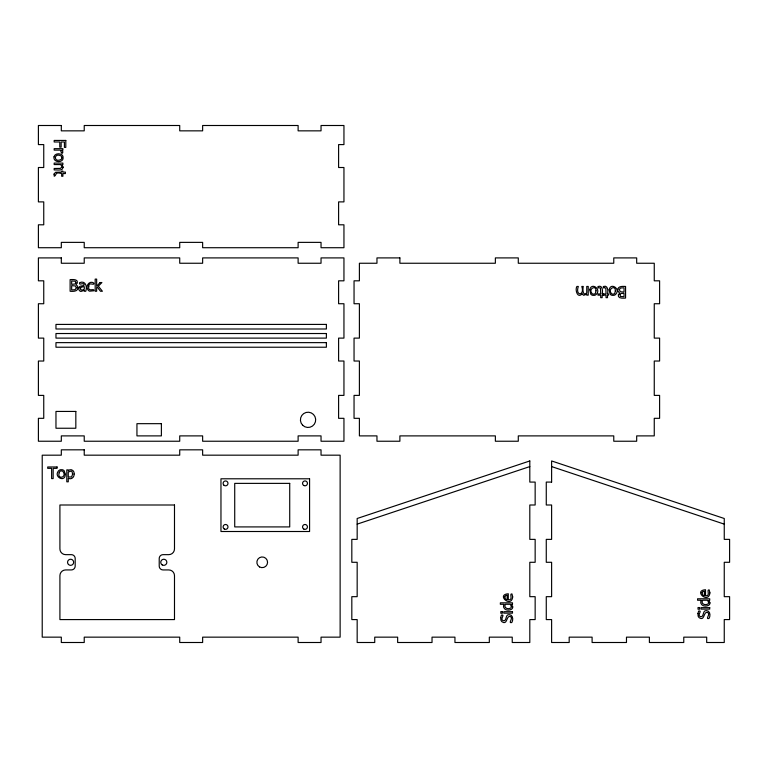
<?xml version="1.0" encoding="UTF-8"?>
<svg xmlns="http://www.w3.org/2000/svg" width="768" height="768" viewBox="0 0 768 768"><rect width="100%" height="100%" fill="white"/><g stroke="black" fill="none" stroke-linecap="round" stroke-linejoin="round"><path stroke-width="1.15" d="M357.168 524.131L529.805 466.589M551.616 466.589L724.253 524.131M61.382 152.41C61.958 155.251 64.214 151.181 61.594 150.125L62.89 150.125L62.89 148.656L54.173 148.656L54.173 150.125L60.365 150.125L61.382 152.41M500.717 617.606L500.909 620.112A3.706 3.706 0 0 0 502.128 621.85C507.59 625.411 506.064 615.59 510.221 616.416C514.013 617.971 507.398 623.626 511.805 622.55C513.427 619.92 513.11 614.755 509.194 614.64C504.902 614.179 507.245 621.706 503.088 620.688C499.536 619.258 505.632 614.045 501.418 615.101L500.717 617.606M697.939 613.565L698.131 616.07A3.706 3.706 0 0 0 699.35 617.808C704.813 621.37 703.286 611.549 707.443 612.374C711.235 613.93 704.621 619.584 709.027 618.509C710.65 615.878 710.333 610.714 706.416 610.608C702.125 610.138 704.467 617.664 700.31 616.646C696.758 615.216 702.854 610.013 698.64 611.059L697.939 613.565M88.771 286.166C87.341 292.934 94.704 287.578 93.85 290.765L89.626 291.178A3.37 3.37 0 0 1 87.859 289.699C85.277 285.792 89.587 280.214 93.85 283.008C94.858 286.358 88.502 281.27 88.771 286.166M74.112 474.01C74.544 477.13 71.146 480.163 68.266 478.157L68.266 481.814L66.797 481.814L66.797 469.882L68.266 469.882L68.266 470.794C70.675 468.058 74.755 470.659 74.112 474.01M65.29 474.24C65.395 482.957 53.098 476.957 58.57 470.842A3.475 3.475 0 0 1 60.566 469.709L62.237 469.709A3.437 3.437 0 0 1 64.224 470.842L65.29 474.24M589.795 289.766L590.794 294.202A3.437 3.437 0 0 0 592.781 295.334L594.451 295.334A3.475 3.475 0 0 0 596.448 294.192C601.469 288.931 591.216 282.029 589.795 289.766M609.168 289.766L610.166 294.202A3.437 3.437 0 0 0 612.154 295.334L613.824 295.334A3.475 3.475 0 0 0 615.821 294.192C620.842 288.931 610.589 282.029 609.168 289.766M512.698 596.909C511.344 608.496 495.648 594.614 508.291 593.77L508.291 599.808C513.802 600.624 508.829 593.107 511.968 593.933L512.698 596.909M709.92 592.867C708.566 604.454 692.87 590.573 705.514 589.728L705.514 595.766C710.995 596.563 706.07 589.19 709.19 589.891L709.92 592.867M54.048 174.077L54.25 176.266C56.918 175.354 54.346 171.389 61.67 173.568L61.67 176.266L62.89 176.266L62.89 173.568L65.395 173.568L65.395 172.099L62.89 172.099L62.89 171.11L61.67 171.11L61.67 172.099L55.565 172.272L54.048 174.077M504.787 596.803L505.44 599.088L507.168 599.808L507.168 595.19L505.421 595.699L504.787 596.803M702.01 592.762L702.662 595.046L704.39 595.766L704.39 591.158L702.643 591.658L702.01 592.762M63.13 167.203C62.851 171.494 56.659 169.546 54.173 169.949L54.173 168.48L60.259 168.422L61.699 167.318A2.506 2.506 0 0 0 61.44 165.696L60.682 164.563L54.173 164.563L54.173 163.094L62.89 163.094L62.89 164.563L61.92 164.563L63.13 167.203M54.01 156.835C52.992 161.222 59.088 162.96 61.93 160.522A3.437 3.437 0 0 0 63.053 158.534L63.053 156.864A3.475 3.475 0 0 0 61.92 154.867C59.539 152.986 54.749 153.456 54.01 156.835M76.387 287.75L75.072 289.699L71.664 289.939L71.664 285.648L75.446 285.946L76.387 287.75M619.354 289.392L620.246 291.754L624.029 292.061L624.029 287.77L620.621 288.01L619.354 289.392M61.872 157.699L61.814 158.237A1.978 1.978 0 0 1 61.046 159.456C53.52 163.363 53.558 152.035 61.046 155.933A1.987 1.987 0 0 1 61.814 157.162L61.872 157.699M78 287.693C77.962 291.658 72.874 291.533 70.118 291.254L70.118 279.638C72.547 279.475 78.25 278.918 77.347 283.037C74.371 285.168 77.952 285.034 78 287.693M511.344 606.547L511.296 607.056A1.603 1.603 0 0 1 510.528 608.131C507.888 609.85 503.203 607.68 505.354 604.291L510.374 604.291L511.344 606.547M617.779 289.2C616.762 292.253 621.686 292.483 618.346 294.672C617.443 298.781 623.146 298.234 625.574 298.07L625.574 286.445C622.982 286.406 618.634 285.821 617.779 289.2M708.566 602.506L708.518 603.014A1.603 1.603 0 0 1 707.75 604.09C705.11 605.808 700.426 603.638 702.576 600.25L707.597 600.25L708.566 602.506M59.165 472.762C56.832 479.933 67.267 477.658 63.158 471.725A1.978 1.978 0 0 0 61.939 470.947L60.864 470.947A1.987 1.987 0 0 0 59.635 471.725L59.165 472.762M596.006 290.803L595.382 293.318A1.987 1.987 0 0 1 594.154 294.086L593.078 294.086A1.978 1.978 0 0 1 591.859 293.318C588.067 288.874 596.285 284.515 596.006 290.803M615.379 290.803L614.755 293.318A1.987 1.987 0 0 1 613.526 294.086L612.451 294.086A1.978 1.978 0 0 1 611.232 293.318C607.44 288.874 615.658 284.515 615.379 290.803M512.736 606.893L512.669 607.574A2.794 2.794 0 0 1 511.574 609.235C509.069 610.848 504.547 610.435 503.616 607.171A3.955 3.955 0 0 1 504.134 604.291L500.352 604.291L500.352 602.822L512.496 602.822L512.496 604.291L511.613 604.291L512.736 606.893M709.958 602.851L709.891 603.533A2.794 2.794 0 0 1 708.797 605.194C706.291 606.806 701.77 606.403 700.838 603.13A3.955 3.955 0 0 1 701.357 600.25L697.574 600.25L697.574 598.781L709.718 598.781L709.718 600.25L708.835 600.25L709.958 602.851M72.595 474.173L71.616 476.976L68.266 476.966L68.266 472.022L71.069 471.082A1.565 1.565 0 0 1 72.115 471.859L72.595 474.173M78.902 287.885L78.806 288.73A2.976 2.976 0 0 0 79.267 290.323L79.584 290.726A2.64 2.64 0 0 0 80.928 291.446L84.288 290.323L84.288 291.254L85.747 291.254C87.562 286.57 85.334 280.08 79.517 282.73C78.538 286.157 83.664 281.76 84.25 284.774C84.038 286.675 79.21 284.918 78.902 287.885M80.419 288.038L80.746 289.766L82.637 290.074L84.288 289.114L84.288 286.694L81.677 287.05L80.419 288.038M75.84 282.48L75.197 283.978L71.664 284.352L71.664 280.954L75.254 281.261L75.84 282.48M619.997 294.317L620.438 296.448L624.029 296.746L624.029 293.347L621.206 293.424L619.997 294.317M100.099 282.538L96.653 286.224L96.653 279.11L95.184 279.11L95.184 291.254L96.653 291.254L96.653 287.606L97.229 287.05L100.483 291.254L102.413 291.254L98.342 286.186L101.923 282.538L100.099 282.538M582.086 293.904C577.565 298.934 574.829 289.834 576.864 286.445L578.323 286.445C574.886 296.39 585.034 296.035 581.808 286.445L583.277 286.445C582.634 288.691 582.557 296.832 586.752 292.954L586.752 286.445L588.221 286.445L588.221 295.162L586.752 295.162L586.752 294.192L583.642 295.315L582.086 293.904M598.56 287.664L597.984 287.846L597.984 286.522C602.602 284.669 602.986 291.053 602.16 293.942L603.149 293.942L603.149 295.162L602.16 295.162L602.16 297.667L600.691 297.667L600.691 295.162L597.984 295.162L597.984 293.942L600.691 293.942L600.49 288.106L598.56 287.664M603.907 287.664L603.418 287.846L603.331 286.522C607.939 284.669 608.333 291.053 607.498 293.942L608.496 293.942L608.496 295.162L607.498 295.162L607.498 297.667L606.038 297.667L606.038 295.162L603.331 295.162L603.331 293.942L606.038 293.942L605.827 288.106L603.907 287.664M529.805 460.954L357.168 518.496L357.168 539.376L351.821 539.376L351.821 562.291L357.168 562.291L357.168 596.669L351.821 596.669L351.821 619.584L357.168 619.584L357.168 642.499L374.736 642.499L374.736 637.152L397.651 637.152L397.651 642.499L432.029 642.499L432.029 637.152L454.944 637.152L454.944 642.499L489.322 642.499L489.322 637.152L512.237 637.152L512.237 642.499L529.805 642.499L529.805 619.584L535.152 619.584L535.152 596.669L529.805 596.669L529.805 562.291L535.152 562.291L535.152 539.376L529.805 539.376L529.805 504.998L535.152 504.998L535.152 482.083L529.805 482.083L529.805 460.954M61.315 125.501L38.4 125.501L38.4 144.595L43.747 144.595L43.747 167.51L38.4 167.51L38.4 201.888L43.747 201.888L43.747 224.803L38.4 224.803L38.4 247.718L61.315 247.718L61.315 242.371L84.23 242.371L84.23 247.718L179.722 247.718L179.722 242.371L202.637 242.371L202.637 247.718L298.118 247.718L298.118 242.371L321.034 242.371L321.034 247.718L343.949 247.718L343.949 224.803L338.602 224.803L338.602 201.888L343.949 201.888L343.949 167.51L338.602 167.51L338.602 144.595L343.949 144.595L343.949 125.501L321.034 125.501L321.034 130.848L298.118 130.848L298.118 125.501L202.637 125.501L202.637 130.848L179.722 130.848L179.722 125.501L84.23 125.501L84.23 130.848L61.315 130.848L61.315 125.501M65.798 140.438L54.173 140.438L54.173 141.984L59.77 141.984L59.77 147.168L61.142 147.168L61.142 141.984L64.416 141.984L64.416 147.389L65.798 147.389L65.798 140.438M61.315 257.904L38.4 257.904L38.4 280.819L43.747 280.819L43.747 303.734L38.4 303.734L38.4 338.112L43.747 338.112L43.747 361.027L38.4 361.027L38.4 395.395L43.747 395.395L43.747 418.32L38.4 418.32L38.4 441.235L61.315 441.235L61.315 435.888L84.23 435.888L84.23 441.235L179.722 441.235L179.722 435.888L202.637 435.888L202.637 441.235L298.118 441.235L298.118 435.888L321.034 435.888L321.034 441.235L343.949 441.235L343.949 418.32L338.602 418.32L338.602 395.395L343.949 395.395L343.949 361.027L338.602 361.027L338.602 338.112L343.949 338.112L343.949 303.734L338.602 303.734L338.602 280.819L343.949 280.819L343.949 257.904L321.034 257.904L321.034 263.251L298.118 263.251L298.118 257.904L202.637 257.904L202.637 263.251L179.722 263.251L179.722 257.904L84.23 257.904L84.23 263.251L61.315 263.251L61.315 257.904M399.888 257.904L376.963 257.904L376.963 263.251L359.395 263.251L359.395 280.819L354.048 280.819L354.048 303.734L359.395 303.734L359.395 338.112L354.048 338.112L354.048 361.027L359.395 361.027L359.395 395.395L354.048 395.395L354.048 418.32L359.395 418.32L359.395 435.888L376.963 435.888L376.963 441.235L399.888 441.235L399.888 435.888L495.37 435.888L495.37 441.235L518.285 441.235L518.285 435.888L613.766 435.888L613.766 441.235L636.682 441.235L636.682 435.888L654.259 435.888L654.259 418.32L659.606 418.32L659.606 395.395L654.259 395.395L654.259 361.027L659.606 361.027L659.606 338.112L654.259 338.112L654.259 303.734L659.606 303.734L659.606 280.819L654.259 280.819L654.259 263.251L636.682 263.251L636.682 257.904L613.766 257.904L613.766 263.251L518.285 263.251L518.285 257.904L495.37 257.904L495.37 263.251L399.888 263.251L399.888 257.904M326.381 324.413L55.968 324.413L55.968 328.992L326.381 328.992L326.381 324.413M326.381 333.523L55.968 333.523L55.968 338.112L326.381 338.112L326.381 333.523M326.381 342.634L55.968 342.634L55.968 347.222L326.381 347.222L326.381 342.634M75.83 411.437L55.968 411.437L55.968 428.246L75.83 428.246L75.83 411.437M161.386 423.667L136.944 423.667L136.944 435.888L161.386 435.888L161.386 423.667M84.23 449.827L61.315 449.827L61.315 455.174L42.221 455.194L42.221 637.152L61.315 637.152L61.315 642.499L84.23 642.499L84.23 637.152L179.722 637.152L179.722 642.499L202.637 642.499L202.637 637.152L298.118 637.152L298.118 642.499L321.034 642.499L321.034 637.152L340.128 637.152L340.128 455.174L321.034 455.174L321.034 449.827L298.118 449.827L298.118 455.174L202.637 455.174L202.637 449.827L179.722 449.827L179.722 455.174L84.23 455.174L84.23 449.827M57.062 466.973L47.712 466.973L47.712 468.346L51.619 468.346L51.619 478.598L53.155 478.598L53.155 468.346L57.062 468.346L57.062 466.973M309.581 478.79L220.963 478.79L220.963 531.504L309.581 531.504L309.581 478.79M551.616 482.083L546.269 482.083L546.269 504.998L551.616 504.998L551.616 539.376L546.269 539.376L546.269 562.291L551.616 562.291L551.616 596.669L546.269 596.669L546.269 619.584L551.616 619.584L551.616 642.499L569.184 642.499L569.184 637.152L592.099 637.152L592.099 642.499L626.477 642.499L626.477 637.152L649.392 637.152L649.392 642.499L683.77 642.499L683.77 637.152L706.685 637.152L706.685 642.499L724.253 642.499L724.253 619.584L729.6 619.584L729.6 596.669L724.253 596.669L724.253 562.291L729.6 562.291L729.6 539.376L724.253 539.376L724.253 518.496L551.616 460.954L551.616 482.083M289.718 483.379L234.72 483.379L234.72 526.915L289.718 526.915L289.718 483.379M174.49 504.998L59.914 504.998L59.914 548.928A5.731 5.731 0 0 0 65.635 554.65L71.366 554.65A3.821 3.821 0 0 1 75.187 558.47L75.187 566.112A3.821 3.821 0 0 1 71.366 569.933L65.635 569.933A5.731 5.731 0 0 0 59.914 575.664L59.914 619.584L174.49 619.584L174.49 575.664A5.731 5.731 0 0 0 168.758 569.933L163.037 569.933A3.821 3.821 0 0 1 159.216 566.112L159.216 558.47A3.821 3.821 0 0 1 163.037 554.65L168.758 554.65A5.731 5.731 0 0 0 174.49 548.928L174.49 504.998M699.542 607.546L698.026 607.546L698.026 609.216L699.542 609.216L699.542 607.546M709.718 607.642L701.002 607.642L701.002 609.11L709.718 609.11L709.718 607.642M502.32 611.587L500.803 611.587L500.803 613.258L502.32 613.258L502.32 611.587M512.496 611.683L503.779 611.683L503.779 613.152L512.496 613.152L512.496 611.683M259.546 566.928A5.347 5.347 0 0 0 267.562 562.291A5.347 5.347 0 0 0 259.546 557.664A5.347 5.347 0 0 0 259.546 566.928M162.269 564.941A3.053 3.053 0 0 0 166.848 562.291A3.053 3.053 0 0 0 162.269 559.651A3.053 3.053 0 0 0 162.269 564.941M68.438 564.451A3.053 3.053 0 0 0 73.555 563.088A3.053 3.053 0 0 0 69.811 559.344A3.053 3.053 0 0 0 68.438 564.451M302.65 425.242A7.642 7.642 0 0 0 315.427 421.824A7.642 7.642 0 0 0 306.077 412.464A7.642 7.642 0 0 0 302.65 425.242M223.824 485.107A2.448 2.448 0 0 0 227.914 484.003A2.448 2.448 0 0 0 224.918 481.018A2.448 2.448 0 0 0 223.824 485.107M224.333 529.037A2.448 2.448 0 0 0 227.99 526.915A2.448 2.448 0 0 0 224.333 524.803A2.448 2.448 0 0 0 224.333 529.037M303.773 529.037A2.448 2.448 0 0 0 307.44 526.915A2.448 2.448 0 0 0 303.773 524.803A2.448 2.448 0 0 0 303.773 529.037M303.773 485.491A2.448 2.448 0 0 0 307.44 483.379A2.448 2.448 0 0 0 303.773 481.258A2.448 2.448 0 0 0 303.773 485.491"/></g></svg>
